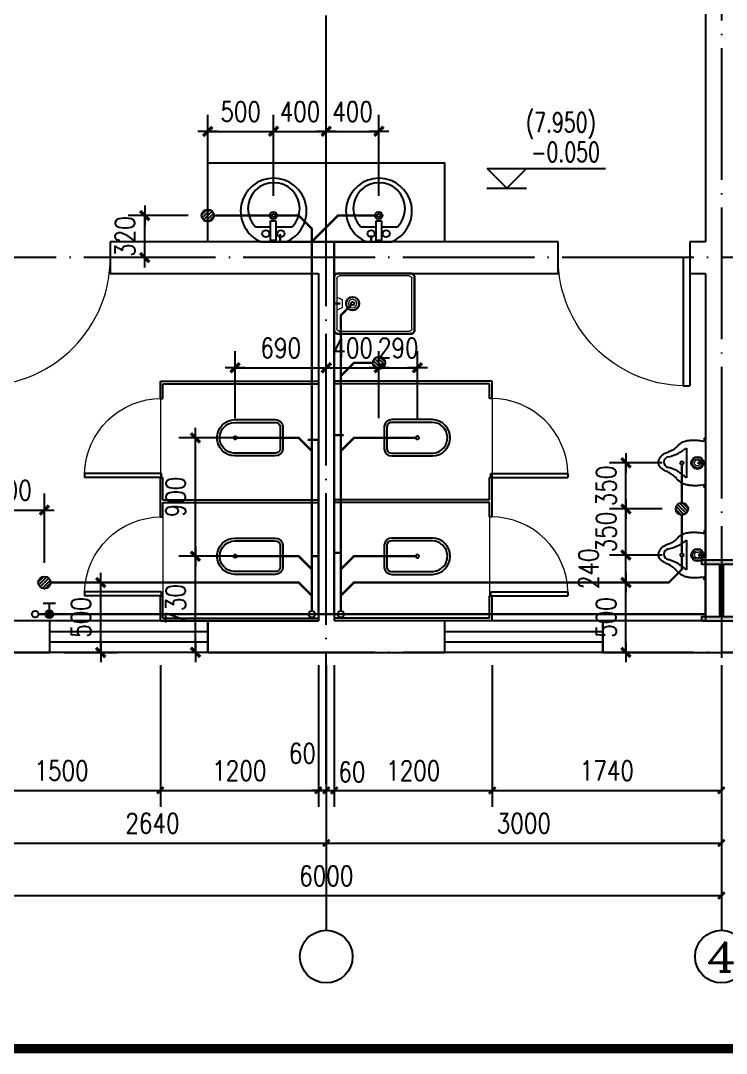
# Model space of a CAD drawing. Extents: x -173215 to 463891, y -864580 to -620646.
# Drawn here: x 84160 to 94875, y -812841 to -797149 of the extents above; entities that cross this region are included whole.
import ezdxf
from ezdxf.enums import TextEntityAlignment as Align

# ---------------------------------------------------------------- set-up
doc = ezdxf.new("R2010")
doc.units = 0
doc.header["$LTSCALE"] = 500
doc.header["$MEASUREMENT"] = 0
doc.linetypes.add('DASH', pattern=[0.35, 0.25, -0.1])
doc.linetypes.add('DOTE', pattern=[2.42, 2, -0.2, 0.02, -0.2])
doc.layers.get('0').update_dxf_attribs({"linetype": 'CONTINUOUS'})
doc.layers.get('Defpoints').update_dxf_attribs({"linetype": 'CONTINUOUS'})
for name, color, linetype in [('AXIS', 3, 'CONTINUOUS'), ('AXIS_TEXT', 7, 'CONTINUOUS'), ('DIM_ELEV', 3, 'CONTINUOUS'), ('DOTE', 253, 'DOTE'), ('EQUIP_地漏', 7, 'CONTINUOUS'), ('EQUIP_污水', 7, 'CONTINUOUS'), ('EQUIP_阀门', 7, 'CONTINUOUS'), ('PIPE-污水', 2, 'DASH'), ('PIPE-给水', 3, 'TG_J'), ('PUB_TEXT', 7, 'CONTINUOUS'), ('TWT_DIM', 3, 'CONTINUOUS'), ('VPIPE-污水', 2, 'DASH'), ('VPIPE-给水', 3, 'TG_J'), ('WALL', 6, 'CONTINUOUS'), ('WINDOW', 4, 'CONTINUOUS'), ('台盆', 130, 'CONTINUOUS'), ('图框', 4, 'CONTINUOUS'), ('栏板', 42, 'CONTINUOUS'), ('立面图', 40, 'CONTINUOUS'), ('立面白线', 31, 'CONTINUOUS')]:
    doc.layers.add(name, color=color, linetype=linetype)
doc.layers.add('填充剖面墙', color=6, linetype='CONTINUOUS', lineweight=30)
doc.layers.add('细线', color=8, linetype='CONTINUOUS', lineweight=9)
doc.styles.add('_TCH_AXIS', font='COMPLEX', dxfattribs={"bigfont": 'GBCBIG'})
doc.styles.add('_TCH_DIM', font='SIMPLEX', dxfattribs={"bigfont": 'GBCBIG'})
doc.styles.add('COMPLEX', font='COMPLEX')
doc.styles.add('DIM_FONT', font='SIMPLEX.shx', dxfattribs={"width": 0.8})
doc.styles.add('TG_LINETYPE', font='SIMPLEX', dxfattribs={"width": 0.8, "height": 2.8, "bigfont": 'HZTXT'})
doc.linetypes.add('TG_J', pattern='A,2,-0.3,["J",TG_LINETYPE,S=0.1,R=0,X=-0.23,Y=-0.15],0', length=2.3)
doc.dimstyles.new('DIMN', dxfattribs={"dimtxt": 300, "dimasz": 1, "dimexe": 250, "dimexo": 300, "dimgap": 150, "dimtad": 1, "dimdec": 0, "dimzin": 0, "dimdsep": 46, "dimtxsty": 'DIM_FONT', "dimblk": '_DIMX', "dimcen": 0.09, "dimclrt": 7, "dimadec": 0, "dimazin": 0, "dimtfac": 1, "dimtdec": 0, "dimtix": 1, "dimtmove": 2, "dimatfit": 3, "dimldrblk": '_DIMX', "dimfxl": 0, "dimtolj": 1, "dimtzin": 0, "dimarcsym": 0})
doc.dimstyles.new('DIMN50', dxfattribs={"dimscale": 0.5, "dimtxt": 300, "dimasz": 100, "dimexe": 250, "dimexo": 300, "dimgap": 150, "dimtad": 1, "dimdec": 0, "dimzin": 0, "dimdsep": 46, "dimtxsty": 'DIM_FONT', "dimblk": 'ARCHTICK', "dimcen": 0.09, "dimclrt": 7, "dimazin": 2, "dimtfac": 1, "dimtdec": 0, "dimtix": 1, "dimtmove": 2, "dimatfit": 3, "dimldrblk": 'ARCHTICK', "dimfxl": 0, "dimtolj": 1, "dimtzin": 0, "dimarcsym": 0})

# ---------------------------------------------------------------- blocks, each defined once
blk = doc.blocks.new('钢柱')
blk.add_hatch(color=256).paths.add_polyline_path([(4274.7, 9436.3), (4139.7, 9436.3), (4139.7, 9466.3), (4439.7, 9466.3), (4439.7, 9436.3), (4304.7, 9436.3), (4304.7, 9036.3), (4439.7, 9036.3), (4439.7, 9006.3), (4139.7, 9006.3), (4139.7, 9036.3), (4274.7, 9036.3)])
blk.add_lwpolyline([(4274.7, 9436.3), (4139.7, 9436.3), (4139.7, 9466.3), (4439.7, 9466.3), (4439.7, 9436.3), (4304.7, 9436.3), (4304.7, 9036.3), (4439.7, 9036.3), (4439.7, 9006.3), (4139.7, 9006.3), (4139.7, 9036.3), (4274.7, 9036.3), (4274.7, 9436.3), (4139.7, 9436.3)])
blk = doc.blocks.new('$TCHSYS$WIN2D')
for p, q in [((-0.5, 0.5), (0.5, 0.5)), ((-0.5, 0.5), (-0.5, -0.5)), ((0.5, 0.5), (0.5, -0.5)), ((0.5, 0.1667), (-0.5, 0.1667)), ((0.5, -0.1667), (-0.5, -0.1667)), ((-0.5, -0.5), (0.5, -0.5))]:
    blk.add_line(p, q)
blk = doc.blocks.new('$plan$00001628')
for p, q in [((-20.3, 0), (20.3, 0)), ((20.3, 0), (20.3, -150)), ((-20.3, -150), (-20.3, 0)), ((-23.4, -103.9), (-143.6, -103.9)), ((20.3, -150), (-20.3, -150)), ((136, -103.9), (23.5, -103.9))]:
    blk.add_line(p, q)
blk.add_lwpolyline([(-96.6, 9.3, 5.110404), (92.2, 9.3)], format="xyb", close=True)
for centre, radius in [((-57.2, -52), 26.7), ((57.2, -52), 26.7), ((0, -190.1), 27.8)]:
    blk.add_circle(centre, radius)
blk.add_arc((-3.8, -242.5), 196.9, 135.25267, 44.74733)
blk = doc.blocks.new('$DorLib2D$00000001')
for p, q in [((0.45, 0.975), (0.5, 0.975)), ((0.45, 0), (0.45, 0.975)), ((0.5, 0), (0.5, 0.975)), ((0.5, 0), (0.45, 0))]:
    blk.add_line(p, q)
at = {"lineweight": 13}
blk.add_arc((0.475, 0), 0.975, 91.46928, 180, dxfattribs=at)
blk = doc.blocks.new('$plan$00001612')
for points in [[(135.1, 138), (442.4, 138, -0.388189), (501, 87.5), (501, -87.5, -0.388189), (442.4, -138), (135.1, -138, -0.97895)], [(443.1, -116.5), (125.4, -116.5, -0.936623), (135.3, 117.1), (442.8, 117.1, -0.381636), (480.2, 86.1), (480.2, -86.3, -0.399536)]]:
    blk.add_lwpolyline(points, format="xyb", close=True)
blk.add_lwpolyline([(195.5, 117.1, 0, 0, 0.440649), (185.5, 107.5, 0, 0, 0), (185.4, -105.9, 0, 0, 0.411645), (194.1, -115.5, 1.5, 1.5, 0)], format="xyseb")
blk = doc.blocks.new('$plan$00000380')
for p, q in [((-112.2, -146.3), (113.5, -146.3)), ((-135.3, -207.1), (-130, -211.3)), ((119.8, -220.5), (127.5, -214.6))]:
    blk.add_line(p, q)
for points in [[(-185, 0), (-185, -10), (-164.4, -10)], [(-185, 0), (185, 0), (185, -10), (165, -10)], [(-135.3, -207.1), (-146.1, -193.9), (-153.4, -182.2), (-159, -171.7), (-163.1, -162.3), (-166.1, -153.9), (-168.1, -146.2), (-169.4, -139.3), (-170.4, -132.8), (-171.2, -126.7), (-171.8, -120.8), (-172.4, -115.1), (-172.8, -109.5), (-173.1, -103.9), (-173.3, -98.1), (-173.3, -92.1), (-173.3, -85.9), (-173.2, -79.2), (-172.9, -71.9), (-172.3, -63.7), (-171.4, -54.4), (-170.1, -43.7), (-168.2, -31.4), (-165.8, -17.2), (-164.4, -10)], [(127.5, -214.6), (137.5, -201.9), (145.5, -190.6), (151.6, -180.4), (156.3, -171.3), (159.7, -163), (162.1, -155.5), (163.9, -148.7), (165.2, -142.3), (166.3, -136.2), (167.3, -130.4), (168.2, -124.7), (168.9, -119.1), (169.5, -113.5), (170, -107.8), (170.4, -101.8), (170.8, -95.6), (171, -88.9), (171.1, -81.6), (171, -73.4), (170.6, -64), (169.9, -53.3), (168.7, -40.9), (167.1, -26.6), (164.9, -10.1)], [(-130, -211.3), (-128.2, -212.9), (-120.3, -220.9), (-113.4, -228.7), (-107.4, -236.3), (-102.1, -243.8), (-97.5, -251.3), (-93.4, -258.7), (-89.7, -266.2), (-86.2, -273.6), (-83.1, -280.9), (-80.1, -288.1), (-77.2, -295.1), (-74.4, -301.8), (-71.5, -308.2), (-68.5, -314.2), (-65.3, -319.8), (-62, -324.9), (-58.5, -329.6), (-54.8, -334), (-51, -338), (-47, -341.6), (-42.9, -344.9), (-38.6, -347.9), (-34.2, -350.5), (-29.7, -352.9), (-25.1, -354.9), (-20.3, -356.6), (-15.4, -358), (-10.4, -359), (-5.3, -359.6), (-0.1, -359.8), (0.3, -359.8)], [(119.8, -220.5), (117.9, -222), (109.6, -229.5), (102.3, -236.9), (95.8, -244.2), (90.2, -251.4), (85.1, -258.6), (80.6, -265.8), (76.4, -273), (72.6, -280.2), (69, -287.4), (65.7, -294.4), (62.4, -301.2), (59.2, -307.7), (55.9, -314), (52.6, -319.8), (49.1, -325.2), (45.5, -330.1), (41.7, -334.7), (37.8, -338.8), (33.8, -342.6), (29.6, -346), (25.3, -349), (20.9, -351.7), (16.3, -354.2), (11.7, -356.3), (6.9, -358), (2.1, -359.4), (0.3, -359.8)]]:
    blk.add_lwpolyline(points)
blk.add_circle((0, -61.9), 47.3)
at = {"lineweight": 13}
for radius in [34.6, 22.1]:
    blk.add_circle((0, -61.9), radius, dxfattribs=at)
for centre, radius, start, end in [((-382.4, -362.7), 346.2, 14.06156, 38.70013), ((335.1, -365.6), 311.8, 135.28681, 164.39133), ((-5.7, -276), 40.9, 183.65649, 351.93977)]:
    blk.add_arc(centre, radius, start, end)
blk = doc.blocks.new('$plan$00000360')
at = {"lineweight": 13}
for p, q in [((-590, -420), (-590, -40)), ((-570, -20), (-40, -20)), ((-20, -40), (-20, -420)), ((-20, -180), (-60, -197.5)), ((-60, -197.5), (-60, -262.5)), ((-60, -262.5), (-20, -280)), ((-40, -440), (-570, -440))]:
    blk.add_line(p, q, dxfattribs=at)
for points in [[(-580, 0, 0.414214), (-610, -30, 0.414214)], [(0, -30, 0.414214), (-30, 0, 0.414214)], [(-610, -430, 0.414214), (-580, -460, 0.414214)], [(-30, -460, 0.414214), (0, -430, 0.414214)]]:
    blk.add_lwpolyline(points, format="xyb")
for points in [[(-580, 0), (-30, 0)], [(-610, -430), (-610, -30)], [(0, -30), (0, -430)], [(-30, -460), (-580, -460)]]:
    blk.add_lwpolyline(points)
blk.add_circle((-140, -230), 50)
blk.add_circle((-140, -230), 32.5, dxfattribs=at)
for centre, start, end in [((-570, -40), 90, 180), ((-40, -40), 0, 90), ((-570, -420), 180, 270), ((-40, -420), 270, 0)]:
    blk.add_arc(centre, 20, start, end, dxfattribs=at)
blk = doc.blocks.new('_AXISO')
blk.add_circle((0, 0), 0.5)
at = {"layer": 'AXIS_TEXT', "style": 'COMPLEX', "width": 1.041667}
blk.add_attdef('A', text='', height=0.56, dxfattribs=at).set_placement((-0.25, -0.28), (0.25, -0.28), align=Align.FIT)
blk = doc.blocks.new('_ArchTick')
at = {"color": 0, "linetype": 'ByBlock', "const_width": 0.4}
blk.add_lwpolyline([(-0.5, -0.5), (0.5, 0.5)], dxfattribs=at)
blk = doc.blocks.new('*D342')
at = {"layer": 'AXIS', "color": 0, "lineweight": -2, "transparency": 16777216}
for p, q in [((313370.6, -424803.7), (313370.6, -426428.7)), ((319370.6, -424803.7), (319370.6, -426428.7)), ((313370.6, -426303.7), (319370.6, -426303.7))]:
    blk.add_line(p, q, dxfattribs=at)
at = {"layer": 'Defpoints', "color": 0, "transparency": 16777216}
for p in [(313370.6, -424653.7), (319370.6, -424653.7), (319370.6, -426303.7)]:
    blk.add_point(p, dxfattribs=at)
at = {"layer": 'AXIS', "color": 0, "lineweight": -2, "transparency": 16777216, "xscale": 50, "yscale": 50, "zscale": 50, "rotation": 180}
blk.add_blockref('_ArchTick', (313370.6, -426303.7), dxfattribs=at)
at = {"layer": 'AXIS', "color": 0, "lineweight": -2, "transparency": 16777216, "xscale": 50, "yscale": 50, "zscale": 50}
blk.add_blockref('_ArchTick', (319370.6, -426303.7), dxfattribs=at)
at = {"layer": 'AXIS', "color": 7, "transparency": 16777216, "insert": (316370.6, -426153.7), "char_height": 150, "attachment_point": 5, "style": 'DIM_FONT'}
blk.add_mtext('\\A1;6000', dxfattribs=at)
blk = doc.blocks.new('*D344')
at = {"layer": 'AXIS', "color": 0, "lineweight": -2, "transparency": 16777216}
for p, q in [((313730.6, -424803.7), (313730.6, -426028.7)), ((316370.6, -424803.7), (316370.6, -426028.7)), ((313730.6, -425903.7), (316370.6, -425903.7))]:
    blk.add_line(p, q, dxfattribs=at)
at = {"layer": 'Defpoints', "color": 0, "transparency": 16777216}
for p in [(313730.6, -424653.7), (316370.6, -424653.7), (316370.6, -425903.7)]:
    blk.add_point(p, dxfattribs=at)
at = {"layer": 'AXIS', "color": 0, "lineweight": -2, "transparency": 16777216, "xscale": 50, "yscale": 50, "zscale": 50, "rotation": 180}
blk.add_blockref('_ArchTick', (313730.6, -425903.7), dxfattribs=at)
at = {"layer": 'AXIS', "color": 0, "lineweight": -2, "transparency": 16777216, "xscale": 50, "yscale": 50, "zscale": 50}
blk.add_blockref('_ArchTick', (316370.6, -425903.7), dxfattribs=at)
at = {"layer": 'AXIS', "color": 7, "transparency": 16777216, "insert": (315050.6, -425753.7), "char_height": 150, "attachment_point": 5, "style": 'DIM_FONT'}
blk.add_mtext('\\A1;2640', dxfattribs=at)
blk = doc.blocks.new('*D345')
at = {"layer": 'AXIS', "color": 0, "lineweight": -2, "transparency": 16777216}
for p, q in [((316370.6, -424803.7), (316370.6, -426028.7)), ((319370.6, -424803.7), (319370.6, -426028.7)), ((316370.6, -425903.7), (319370.6, -425903.7))]:
    blk.add_line(p, q, dxfattribs=at)
at = {"layer": 'Defpoints', "color": 0, "transparency": 16777216}
for p in [(316370.6, -424653.7), (319370.6, -424653.7), (319370.6, -425903.7)]:
    blk.add_point(p, dxfattribs=at)
at = {"layer": 'AXIS', "color": 0, "lineweight": -2, "transparency": 16777216, "xscale": 50, "yscale": 50, "zscale": 50, "rotation": 180}
blk.add_blockref('_ArchTick', (316370.6, -425903.7), dxfattribs=at)
at = {"layer": 'AXIS', "color": 0, "lineweight": -2, "transparency": 16777216, "xscale": 50, "yscale": 50, "zscale": 50}
blk.add_blockref('_ArchTick', (319370.6, -425903.7), dxfattribs=at)
at = {"layer": 'AXIS', "color": 7, "transparency": 16777216, "insert": (317870.6, -425753.7), "char_height": 150, "attachment_point": 5, "style": 'DIM_FONT'}
blk.add_mtext('\\A1;3000', dxfattribs=at)
blk = doc.blocks.new('*D357')
at = {"layer": 'AXIS', "color": 0, "lineweight": -2, "transparency": 16777216}
for p, q in [((313610.6, -424553.7), (313610.6, -425628.7)), ((315110.6, -424553.7), (315110.6, -425628.7)), ((313610.6, -425503.7), (315110.6, -425503.7))]:
    blk.add_line(p, q, dxfattribs=at)
at = {"layer": 'Defpoints', "color": 0, "transparency": 16777216}
for p in [(313610.6, -424403.7), (315110.6, -424403.7), (315110.6, -425503.7)]:
    blk.add_point(p, dxfattribs=at)
at = {"layer": 'AXIS', "color": 0, "lineweight": -2, "transparency": 16777216, "xscale": 50, "yscale": 50, "zscale": 50, "rotation": 180}
blk.add_blockref('_ArchTick', (313610.6, -425503.7), dxfattribs=at)
at = {"layer": 'AXIS', "color": 0, "lineweight": -2, "transparency": 16777216, "xscale": 50, "yscale": 50, "zscale": 50}
blk.add_blockref('_ArchTick', (315110.6, -425503.7), dxfattribs=at)
at = {"layer": 'AXIS', "color": 7, "transparency": 16777216, "insert": (314360.6, -425353.7), "char_height": 150, "attachment_point": 5, "style": 'DIM_FONT'}
blk.add_mtext('\\A1;1500', dxfattribs=at)
blk = doc.blocks.new('*D358')
at = {"layer": 'AXIS', "color": 0, "lineweight": -2, "transparency": 16777216}
for p, q in [((315110.6, -424553.7), (315110.6, -425628.7)), ((316310.6, -424553.7), (316310.6, -425628.7)), ((315110.6, -425503.7), (316310.6, -425503.7))]:
    blk.add_line(p, q, dxfattribs=at)
at = {"layer": 'Defpoints', "color": 0, "transparency": 16777216}
for p in [(315110.6, -424403.7), (316310.6, -424403.7), (316310.6, -425503.7)]:
    blk.add_point(p, dxfattribs=at)
at = {"layer": 'AXIS', "color": 0, "lineweight": -2, "transparency": 16777216, "xscale": 50, "yscale": 50, "zscale": 50, "rotation": 180}
blk.add_blockref('_ArchTick', (315110.6, -425503.7), dxfattribs=at)
at = {"layer": 'AXIS', "color": 0, "lineweight": -2, "transparency": 16777216, "xscale": 50, "yscale": 50, "zscale": 50}
blk.add_blockref('_ArchTick', (316310.6, -425503.7), dxfattribs=at)
at = {"layer": 'AXIS', "color": 7, "transparency": 16777216, "insert": (315710.6, -425353.7), "char_height": 150, "attachment_point": 5, "style": 'DIM_FONT'}
blk.add_mtext('\\A1;1200', dxfattribs=at)
blk = doc.blocks.new('*D359')
at = {"layer": 'AXIS', "color": 0, "lineweight": -2, "transparency": 16777216}
for p, q in [((316310.6, -424553.7), (316310.6, -425628.7)), ((316370.6, -424553.7), (316370.6, -425628.7)), ((316310.6, -425503.7), (316260.6, -425503.7)), ((316310.6, -425503.7), (316370.6, -425503.7)), ((316370.6, -425503.7), (316420.6, -425503.7))]:
    blk.add_line(p, q, dxfattribs=at)
at = {"layer": 'Defpoints', "color": 0, "transparency": 16777216}
for p in [(316310.6, -424403.7), (316370.6, -424403.7), (316370.6, -425503.7)]:
    blk.add_point(p, dxfattribs=at)
at = {"layer": 'AXIS', "color": 0, "lineweight": -2, "transparency": 16777216, "xscale": 50, "yscale": 50, "zscale": 50}
blk.add_blockref('_ArchTick', (316310.6, -425503.7), dxfattribs=at)
at = {"layer": 'AXIS', "color": 0, "lineweight": -2, "transparency": 16777216, "xscale": 50, "yscale": 50, "zscale": 50, "rotation": 180}
blk.add_blockref('_ArchTick', (316370.6, -425503.7), dxfattribs=at)
at = {"layer": 'AXIS', "color": 7, "transparency": 16777216, "insert": (316189.4, -425222.7), "char_height": 150, "attachment_point": 5, "style": 'DIM_FONT'}
blk.add_mtext('\\A1;60', dxfattribs=at)
blk = doc.blocks.new('*D360')
at = {"layer": 'AXIS', "color": 0, "lineweight": -2, "transparency": 16777216}
for p, q in [((316370.6, -424553.7), (316370.6, -425628.7)), ((316430.6, -424553.7), (316430.6, -425628.7)), ((316370.6, -425503.7), (316320.6, -425503.7)), ((316370.6, -425503.7), (316430.6, -425503.7)), ((316430.6, -425503.7), (316480.6, -425503.7))]:
    blk.add_line(p, q, dxfattribs=at)
at = {"layer": 'Defpoints', "color": 0, "transparency": 16777216}
for p in [(316370.6, -424403.7), (316430.6, -424403.7), (316430.6, -425503.7)]:
    blk.add_point(p, dxfattribs=at)
at = {"layer": 'AXIS', "color": 0, "lineweight": -2, "transparency": 16777216, "xscale": 50, "yscale": 50, "zscale": 50}
blk.add_blockref('_ArchTick', (316370.6, -425503.7), dxfattribs=at)
at = {"layer": 'AXIS', "color": 0, "lineweight": -2, "transparency": 16777216, "xscale": 50, "yscale": 50, "zscale": 50, "rotation": 180}
blk.add_blockref('_ArchTick', (316430.6, -425503.7), dxfattribs=at)
at = {"layer": 'AXIS', "color": 7, "transparency": 16777216, "insert": (316565.1, -425363.5), "char_height": 150, "attachment_point": 5, "style": 'DIM_FONT'}
blk.add_mtext('\\A1;60', dxfattribs=at)
blk = doc.blocks.new('*D361')
at = {"layer": 'AXIS', "color": 0, "lineweight": -2, "transparency": 16777216}
for p, q in [((316430.6, -424553.7), (316430.6, -425628.7)), ((317630.6, -424553.7), (317630.6, -425628.7)), ((316430.6, -425503.7), (317630.6, -425503.7))]:
    blk.add_line(p, q, dxfattribs=at)
at = {"layer": 'Defpoints', "color": 0, "transparency": 16777216}
for p in [(316430.6, -424403.7), (317630.6, -424403.7), (317630.6, -425503.7)]:
    blk.add_point(p, dxfattribs=at)
at = {"layer": 'AXIS', "color": 0, "lineweight": -2, "transparency": 16777216, "xscale": 50, "yscale": 50, "zscale": 50, "rotation": 180}
blk.add_blockref('_ArchTick', (316430.6, -425503.7), dxfattribs=at)
at = {"layer": 'AXIS', "color": 0, "lineweight": -2, "transparency": 16777216, "xscale": 50, "yscale": 50, "zscale": 50}
blk.add_blockref('_ArchTick', (317630.6, -425503.7), dxfattribs=at)
at = {"layer": 'AXIS', "color": 7, "transparency": 16777216, "insert": (317030.6, -425353.7), "char_height": 150, "attachment_point": 5, "style": 'DIM_FONT'}
blk.add_mtext('\\A1;1200', dxfattribs=at)
blk = doc.blocks.new('*D362')
at = {"layer": 'AXIS', "color": 0, "lineweight": -2, "transparency": 16777216}
for p, q in [((317630.6, -424553.7), (317630.6, -425628.7)), ((319370.6, -424553.7), (319370.6, -425628.7)), ((317630.6, -425503.7), (319370.6, -425503.7))]:
    blk.add_line(p, q, dxfattribs=at)
at = {"layer": 'Defpoints', "color": 0, "transparency": 16777216}
for p in [(317630.6, -424403.7), (319370.6, -424403.7), (319370.6, -425503.7)]:
    blk.add_point(p, dxfattribs=at)
at = {"layer": 'AXIS', "color": 0, "lineweight": -2, "transparency": 16777216, "xscale": 50, "yscale": 50, "zscale": 50, "rotation": 180}
blk.add_blockref('_ArchTick', (317630.6, -425503.7), dxfattribs=at)
at = {"layer": 'AXIS', "color": 0, "lineweight": -2, "transparency": 16777216, "xscale": 50, "yscale": 50, "zscale": 50}
blk.add_blockref('_ArchTick', (319370.6, -425503.7), dxfattribs=at)
at = {"layer": 'AXIS', "color": 7, "transparency": 16777216, "insert": (318500.6, -425353.7), "char_height": 150, "attachment_point": 5, "style": 'DIM_FONT'}
blk.add_mtext('\\A1;1740', dxfattribs=at)
blk = doc.blocks.new('_DIMX')
blk.add_line((-150, 0), (150, 0))
at = {"const_width": 50}
blk.add_lwpolyline([(-70, -70), (70, 70)], dxfattribs=at)
blk = doc.blocks.new('*D83')
at = {"layer": 'Defpoints', "color": 0, "transparency": 16777216}
for p in [(86044, -800110), (87001, -800110), (87001, -800749)]:
    blk.add_point(p, dxfattribs=at)
at = {"layer": 'TWT_DIM', "color": 0, "lineweight": -2, "transparency": 16777216}
for p, q in [((86701, -800110), (85794, -800110)), ((86044, -800109), (86044, -800108)), ((86044, -800749), (86044, -800110)), ((86701, -800749), (85794, -800749)), ((86044, -800750), (86044, -800751))]:
    blk.add_line(p, q, dxfattribs=at)
for p, rotation in [((86044, -800110), 270), ((86044, -800749), 90)]:
    blk.add_blockref('_DIMX', p, dxfattribs=dict(at, rotation=rotation))
at = {"layer": 'TWT_DIM', "color": 7, "transparency": 16777216, "insert": (85744, -800430), "char_height": 300, "attachment_point": 5, "rotation": 90, "style": 'DIM_FONT'}
blk.add_mtext('\\A1;320', dxfattribs=at)
blk = doc.blocks.new('*D85')
at = {"layer": 'Defpoints', "color": 0, "transparency": 16777216}
for p in [(88801, -798831), (88001, -800110), (88801, -800110)]:
    blk.add_point(p, dxfattribs=at)
at = {"layer": 'TWT_DIM', "color": 0, "lineweight": -2, "transparency": 16777216}
for p, q in [((88001, -799810), (88001, -798581)), ((88801, -799810), (88801, -798581)), ((88000, -798831), (87999, -798831)), ((88001, -798831), (88801, -798831)), ((88802, -798831), (88803, -798831))]:
    blk.add_line(p, q, dxfattribs=at)
blk.add_blockref('_DIMX', (88001, -798831), dxfattribs=at)
at = {"layer": 'TWT_DIM', "color": 0, "lineweight": -2, "transparency": 16777216, "rotation": 180}
blk.add_blockref('_DIMX', (88801, -798831), dxfattribs=at)
at = {"layer": 'TWT_DIM', "color": 7, "transparency": 16777216, "insert": (88401, -798531), "char_height": 300, "attachment_point": 5, "style": 'DIM_FONT'}
blk.add_mtext('\\A1;400', dxfattribs=at)
blk = doc.blocks.new('*D86')
at = {"layer": 'Defpoints', "color": 0, "transparency": 16777216}
for p in [(89600, -798831), (88801, -800110), (89600, -800110)]:
    blk.add_point(p, dxfattribs=at)
at = {"layer": 'TWT_DIM', "color": 0, "lineweight": -2, "transparency": 16777216}
for p, q in [((88801, -799810), (88801, -798581)), ((89600, -799810), (89600, -798581)), ((88800, -798831), (88799, -798831)), ((88801, -798831), (89600, -798831)), ((89601, -798831), (89602, -798831))]:
    blk.add_line(p, q, dxfattribs=at)
blk.add_blockref('_DIMX', (88801, -798831), dxfattribs=at)
at = {"layer": 'TWT_DIM', "color": 0, "lineweight": -2, "transparency": 16777216, "rotation": 180}
blk.add_blockref('_DIMX', (89600, -798831), dxfattribs=at)
at = {"layer": 'TWT_DIM', "color": 7, "transparency": 16777216, "insert": (89200, -798531), "char_height": 300, "attachment_point": 5, "style": 'DIM_FONT'}
blk.add_mtext('\\A1;400', dxfattribs=at)
blk = doc.blocks.new('*D87')
at = {"layer": 'Defpoints', "color": 0, "transparency": 16777216}
for p in [(93351, -803869), (94201, -803869), (94201, -804569)]:
    blk.add_point(p, dxfattribs=at)
at = {"layer": 'TWT_DIM', "color": 0, "lineweight": -2, "transparency": 16777216}
for p, q in [((93901, -803869), (93101, -803869)), ((93351, -803868), (93351, -803867)), ((93351, -804569), (93351, -803869)), ((93901, -804569), (93101, -804569)), ((93351, -804570), (93351, -804571))]:
    blk.add_line(p, q, dxfattribs=at)
for p, rotation in [((93351, -803869), 270), ((93351, -804569), 90)]:
    blk.add_blockref('_DIMX', p, dxfattribs=dict(at, rotation=rotation))
at = {"layer": 'TWT_DIM', "color": 7, "transparency": 16777216, "insert": (93051, -804219), "char_height": 300, "attachment_point": 5, "rotation": 90, "style": 'DIM_FONT'}
blk.add_mtext('\\A1;350', dxfattribs=at)
blk = doc.blocks.new('*D88')
at = {"layer": 'Defpoints', "color": 0, "transparency": 16777216}
for p in [(93351, -804569), (94201, -804569), (94201, -805269)]:
    blk.add_point(p, dxfattribs=at)
at = {"layer": 'TWT_DIM', "color": 0, "lineweight": -2, "transparency": 16777216}
for p, q in [((93901, -804569), (93101, -804569)), ((93351, -804568), (93351, -804567)), ((93351, -805269), (93351, -804569)), ((93901, -805269), (93101, -805269)), ((93351, -805270), (93351, -805271))]:
    blk.add_line(p, q, dxfattribs=at)
for p, rotation in [((93351, -804569), 270), ((93351, -805269), 90)]:
    blk.add_blockref('_DIMX', p, dxfattribs=dict(at, rotation=rotation))
at = {"layer": 'TWT_DIM', "color": 7, "transparency": 16777216, "insert": (93051, -804919), "char_height": 300, "attachment_point": 5, "rotation": 90, "style": 'DIM_FONT'}
blk.add_mtext('\\A1;350', dxfattribs=at)
blk = doc.blocks.new('*D92')
at = {"layer": 'Defpoints', "color": 0, "transparency": 16777216}
for p in [(89601, -802423), (88801, -803488), (89601, -803488)]:
    blk.add_point(p, dxfattribs=at)
at = {"layer": 'TWT_DIM', "color": 0, "lineweight": -2, "transparency": 16777216}
for p, q in [((88801, -803188), (88801, -802173)), ((89601, -803188), (89601, -802173)), ((88800, -802423), (88799, -802423)), ((88801, -802423), (89601, -802423)), ((89602, -802423), (89603, -802423))]:
    blk.add_line(p, q, dxfattribs=at)
blk.add_blockref('_DIMX', (88801, -802423), dxfattribs=at)
at = {"layer": 'TWT_DIM', "color": 0, "lineweight": -2, "transparency": 16777216, "rotation": 180}
blk.add_blockref('_DIMX', (89601, -802423), dxfattribs=at)
at = {"layer": 'TWT_DIM', "color": 7, "transparency": 16777216, "insert": (89201, -802123), "char_height": 300, "attachment_point": 5, "style": 'DIM_FONT'}
blk.add_mtext('\\A1;400', dxfattribs=at)
blk = doc.blocks.new('*D93')
at = {"layer": 'Defpoints', "color": 0, "transparency": 16777216}
for p in [(90185, -802423), (89601, -803488), (90185, -803488)]:
    blk.add_point(p, dxfattribs=at)
at = {"layer": 'TWT_DIM', "color": 0, "lineweight": -2, "transparency": 16777216}
for p, q in [((89601, -803188), (89601, -802173)), ((90185, -803188), (90185, -802173)), ((89600, -802423), (89599, -802423)), ((89601, -802423), (90185, -802423)), ((90186, -802423), (90187, -802423))]:
    blk.add_line(p, q, dxfattribs=at)
blk.add_blockref('_DIMX', (89601, -802423), dxfattribs=at)
at = {"layer": 'TWT_DIM', "color": 0, "lineweight": -2, "transparency": 16777216, "rotation": 180}
blk.add_blockref('_DIMX', (90185, -802423), dxfattribs=at)
at = {"layer": 'TWT_DIM', "color": 7, "transparency": 16777216, "insert": (89893, -802123), "char_height": 300, "attachment_point": 5, "style": 'DIM_FONT'}
blk.add_mtext('\\A1;290', dxfattribs=at)
blk = doc.blocks.new('$TwtSys$00000147')
blk.add_circle((0, 0, 0), 1)
blk = doc.blocks.new('$TwtSys$00000141')
for p, q in [((-94, 8), (-10, 92)), ((-94, 8), (-10, 92)), ((-87, -35), (35, 87)), ((-87, -35), (35, 87)), ((-66, -66), (66, 66)), ((-66, -66), (66, 66)), ((-32, -87), (88, 33)), ((-32, -87), (88, 33)), ((11, -92), (92, -11)), ((11, -92), (92, -11))]:
    blk.add_line(p, q)
blk.add_circle((0, 0), 94)
blk.add_circle((0, 0), 94)
blk = doc.blocks.new('$VALVE$00000497')
for p, q in [((78, 138), (-78, 138)), ((0, 50), (0, 138))]:
    blk.add_line(p, q)
at = {"const_width": 49.6}
blk.add_lwpolyline([(25, 0, 1), (-25, 0, 1)], format="xyb", close=True, dxfattribs=at)
blk.add_circle((0, 0), 50)
blk = doc.blocks.new('jhyfty')
at = {"layer": '图框', "const_width": 140}
blk.add_lwpolyline([(653251, 164110), (775851, 164110), (775851, 106710), (653251, 106710)], close=True, dxfattribs=at)
blk = doc.blocks.new('422030')
at = {"layer": 'AXIS'}
for p, q in [((316370.6, -425455.8), (316370.6, -426566.7)), ((319370.6, -425455.8), (319370.6, -426566.7))]:
    blk.add_line(p, q, dxfattribs=at)
at = {"layer": 'DIM_ELEV'}
for p, q in [((317740.9, -420928), (317590.9, -420778)), ((317590.9, -420778), (318490.9, -420778)), ((317740.9, -420928), (317890.9, -420778)), ((317589.2, -420928), (317890.9, -420928))]:
    blk.add_line(p, q, dxfattribs=at)
at = {"layer": 'DOTE', "linetype": 'DOTE'}
for p, q in [((319370.6, -418655.8), (319370.6, -425455.8)), ((316370.6, -425455.8), (316370.6, -418816.3)), ((320370.6, -421455.8), (312370.6, -421455.8)), ((320370.6, -424455.8), (312370.6, -424455.8))]:
    blk.add_line(p, q, dxfattribs=at)
at = {"layer": 'WALL'}
for p, q in [((319250.6, -419575.8), (319250.6, -421335.8)), ((316370.6, -421335.8), (314730.6, -421335.8)), ((314730.6, -421335.8), (314730.6, -421575.8)), ((318130.6, -421335.8), (316370.6, -421335.8)), ((318130.6, -421575.8), (318130.6, -421335.8)), ((319250.6, -421335.8), (319130.6, -421335.8)), ((319130.6, -421335.8), (319130.6, -421575.8)), ((314730.6, -421575.8), (316310.6, -421575.8)), ((316310.6, -421575.8), (316310.6, -424215.8)), ((316430.6, -421575.8), (316430.6, -424215.8)), ((316430.6, -421575.8), (318130.6, -421575.8)), ((319130.6, -421575.8), (319250.6, -421575.8)), ((319250.6, -421575.8), (319250.6, -424215.8)), ((314270.6, -424215.8), (313610.6, -424215.8)), ((314270.6, -424455.8), (314270.6, -424215.8)), ((316310.6, -424215.8), (315470.6, -424215.8)), ((315470.6, -424215.8), (315470.6, -424455.8)), ((317270.6, -424215.8), (316430.6, -424215.8)), ((317270.6, -424455.8), (317270.6, -424215.8)), ((319250.6, -424215.8), (318470.6, -424215.8)), ((318470.6, -424215.8), (318470.6, -424455.8)), ((313370.6, -424455.8), (314270.6, -424455.8)), ((315470.6, -424455.8), (316370.6, -424455.8)), ((316370.6, -424455.8), (317270.6, -424455.8)), ((318470.6, -424455.8), (319490.6, -424455.8))]:
    blk.add_line(p, q, dxfattribs=at)
at = {"layer": '栏板'}
for p, q in [((315110.6, -422525.8), (315110.6, -422395.8)), ((315130.6, -422525.8), (315130.6, -422415.8)), ((317610.6, -422525.8), (317610.6, -422415.8)), ((317630.6, -422525.8), (317630.6, -422395.8)), ((315110.6, -423315.8), (315110.6, -423125.8)), ((315130.6, -423295.8), (315130.6, -423125.8)), ((317610.6, -423295.8), (317610.6, -423125.8)), ((317630.6, -423315.8), (317630.6, -423125.8)), ((315110.6, -423425.8), (315110.6, -423295.8)), ((315130.6, -423295.8), (316310.6, -423295.8)), ((315130.6, -423295.8), (316310.6, -423295.8)), ((315130.6, -423315.8), (316310.6, -423315.8)), ((315130.6, -423425.8), (315130.6, -423315.8)), ((315130.6, -423315.8), (316310.6, -423315.8)), ((317610.6, -423295.8), (316430.6, -423295.8)), ((317610.6, -423295.8), (316430.6, -423295.8)), ((317610.6, -423315.8), (316430.6, -423315.8)), ((317610.6, -423315.8), (316430.6, -423315.8)), ((317610.6, -423425.8), (317610.6, -423315.8)), ((317630.6, -423425.8), (317630.6, -423295.8)), ((315110.6, -423425.8), (315130.6, -423425.8)), ((317630.6, -423425.8), (317610.6, -423425.8)), ((315110.6, -424215.8), (315110.6, -424025.8)), ((315130.6, -424195.8), (315130.6, -424025.8)), ((317610.6, -424195.8), (317610.6, -424025.8)), ((317630.6, -424215.8), (317630.6, -424025.8)), ((315110.6, -424215.8), (316310.6, -424215.8)), ((315130.6, -424195.8), (316310.6, -424195.8)), ((317610.6, -424195.8), (316430.6, -424195.8)), ((317630.6, -424215.8), (316430.6, -424215.8))]:
    blk.add_line(p, q, dxfattribs=at)
at = {"layer": '立面图'}
for p, q in [((315470.6, -421335.8), (315470.6, -420735.8)), ((315470.6, -420735.8), (317270.6, -420735.8)), ((317270.6, -421335.8), (317270.6, -420735.8)), ((315110.6, -422395.8), (316310.6, -422395.8)), ((315130.6, -422415.8), (316310.6, -422415.8)), ((317630.6, -422395.8), (316430.6, -422395.8)), ((317610.6, -422415.8), (316430.6, -422415.8))]:
    blk.add_line(p, q, dxfattribs=at)
at = {"layer": '立面白线'}
for p, q in [((315110.6, -422525.8), (315130.6, -422525.8)), ((317630.6, -422525.8), (317610.6, -422525.8)), ((315110.6, -423125.8), (315130.6, -423125.8)), ((317630.6, -423125.8), (317610.6, -423125.8)), ((315110.6, -424025.8), (315130.6, -424025.8)), ((317630.6, -424025.8), (317610.6, -424025.8))]:
    blk.add_line(p, q, dxfattribs=at)
at = {"layer": '细线'}
for p, q in [((315110.6, -422525.8), (315110.6, -423125.8)), ((317630.6, -422525.8), (317630.6, -423125.8)), ((315130.6, -423425.8), (315130.6, -424025.8)), ((317610.6, -423425.8), (317610.6, -424025.8))]:
    blk.add_line(p, q, dxfattribs=at)
at = {"xscale": -1, "rotation": 180}
blk.add_blockref('钢柱', (315080.9, -414749.5), dxfattribs=at)
at = {"layer": 'AXIS', "xscale": 400, "yscale": 400, "zscale": 400}
blk.add_blockref('_AXISO', (316370.6, -426766.7), dxfattribs=at)
at = {"layer": 'AXIS'}
ref = blk.add_blockref('_AXISO', (319370.6, -426766.7), dxfattribs=dict(at, xscale=400, yscale=400, zscale=400))
ref.add_attrib('A', '4', dxfattribs={"layer": 'AXIS_TEXT', "height": 226.3, "style": '_TCH_AXIS', "width": 1.3125}).set_placement((319257.5, -426879.8), (319483.8, -426879.8), align=Align.FIT)
at = {"layer": 'WINDOW'}
for name, p, xscale, yscale, zscale in [('$DorLib2D$00000001', (314230.6, -421455.8), -1000, -1000, -1000), ('$DorLib2D$00000001', (318630.6, -421455.8), 1000, -1000, 1000), ('$TCHSYS$WIN2D', (314870.6, -424335.8), -1200, -240, -1200), ('$TCHSYS$WIN2D', (317870.6, -424335.8), -1200, -240, -1200)]:
    blk.add_blockref(name, p, dxfattribs=dict(at, xscale=xscale, yscale=yscale, zscale=zscale))
at = {"layer": 'WINDOW', "xscale": -600, "zscale": -600, "rotation": 90}
for p, yscale in [((315120.6, -422825.8), 600), ((317620.6, -422825.8), -600), ((315120.6, -423725.8), 600), ((317620.6, -423725.8), -600)]:
    blk.add_blockref('$DorLib2D$00000001', p, dxfattribs=dict(at, yscale=yscale))
at = {"layer": '台盆'}
for name, p, rotation in [('$plan$00001628', (315968.4, -421326.5), 180), ('$plan$00001628', (316768.4, -421326.5), 180), ('$plan$00001612', (315540.7, -422825.1), 359.9999999999997), ('$plan$00000380', (319250.6, -423015.8), 270.0000000000001), ('$plan$00001612', (315540.7, -423725.1), 359.9999999999997), ('$plan$00000380', (319250.6, -423715.8), 270.0000000000001)]:
    blk.add_blockref(name, p, dxfattribs=dict(at, rotation=rotation))
at = {"layer": '台盆', "yscale": -1, "rotation": 180.0000000000003}
for p in [(317311.2, -422825.1), (317311.2, -423725.1)]:
    blk.add_blockref('$plan$00001612', p, dxfattribs=at)
at = {"layer": '填充剖面墙', "yscale": -1, "rotation": 180.0000000000003}
blk.add_blockref('$plan$00000360', (316430.6, -421575.8), dxfattribs=at)
at = {"layer": 'PUB_TEXT', "style": '_TCH_DIM', "width": 0.705882}
for s, p in [('(7.950)', (317885.9, -420502.9)), ('-0.050', (317925.9, -420727.9))]:
    blk.add_text(s, height=148.75, dxfattribs=at).set_placement(p)
at = {"layer": 'AXIS'}
for p1, p2, distance, picture, middle in [((313610.6, -424403.7), (315110.6, -424403.7), -1100, '*D357', (314360.6, -425353.7)), ((315110.6, -424403.7), (316310.6, -424403.7), -1100, '*D358', (315710.6, -425353.7)), ((316430.6, -424403.7), (317630.6, -424403.7), -1100, '*D361', (317030.6, -425353.7)), ((317630.6, -424403.7), (319370.6, -424403.7), -1100, '*D362', (318500.6, -425353.7)), ((313370.6, -424653.7), (319370.6, -424653.7), -1650, '*D342', (316370.6, -426153.7)), ((313730.6, -424653.7), (316370.6, -424653.7), -1250, '*D344', (315050.6, -425753.7)), ((316370.6, -424653.7), (319370.6, -424653.7), -1250, '*D345', (317870.6, -425753.7))]:
    dim = blk.add_aligned_dim(p1=p1, p2=p2, distance=distance, dimstyle='DIMN50', dxfattribs=at)
    dim.commit()
    dim.dimension.update_dxf_attribs({"geometry": picture, "text_midpoint": middle})
for base, p1, p2, picture, middle in [((316370.6, -425503.7), (316310.6, -424403.7), (316370.6, -424403.7), '*D359', (316189.4, -425222.7)), ((316430.6, -425503.7), (316370.6, -424403.7), (316430.6, -424403.7), '*D360', (316565.1, -425363.5))]:
    dim = blk.add_linear_dim(base=base, p1=p1, p2=p2, angle=0, dimstyle='DIMN50', dxfattribs=at)
    dim.commit()
    dim.dimension.update_dxf_attribs({"geometry": picture, "text_midpoint": middle, "dimtype": 129})

msp = doc.modelspace()

# ---------------------------------------------------------------- hatches: boundary and pattern name
at = {"layer": 'PIPE-污水', "linetype": 'DASH'}
for points in [[(88380.7, -800110.4), (88380.7, -800092.9), (88387.9, -800092.9)], [(88380.7, -800110.4), (88393.1, -800098), (88387.9, -800092.9)], [(88979.5, -800110.4), (88967.2, -800098), (88972.3, -800092.9)], [(88979.5, -800110.4), (88979.5, -800092.9), (88972.3, -800092.9)], [(88580.7, -800310.4), (88593.1, -800298), (88598.2, -800303.1)], [(88580.7, -800310.4), (88598.2, -800310.4), (88598.2, -800303.1)], [(89020.7, -801629.2), (89008.3, -801616.9), (89003.2, -801622)], [(89020.7, -801629.2), (89003.2, -801629.2), (89003.2, -801622)], [(89220.7, -802349.2), (89208.3, -802336.9), (89213.4, -802331.7)], [(89220.7, -802349.2), (89220.7, -802331.7), (89213.4, -802331.7)], [(88380.7, -803487.7), (88380.7, -803470.2), (88387.9, -803470.2)], [(88380.7, -803487.7), (88393.1, -803475.3), (88387.9, -803470.2)], [(89220.7, -803487.7), (89208.3, -803475.3), (89213.4, -803470.2)], [(89220.7, -803487.7), (89220.7, -803470.2), (89213.4, -803470.2)], [(88380.7, -805287.7), (88380.7, -805270.2), (88387.9, -805270.2)], [(88380.7, -805287.7), (88393.1, -805275.3), (88387.9, -805270.2)], [(89220.7, -805287.7), (89208.3, -805275.3), (89213.4, -805270.2)], [(89220.7, -805287.7), (89220.7, -805270.2), (89213.4, -805270.2)], [(94200.8, -805487.7), (94218.3, -805487.7), (94218.3, -805494.9)], [(94200.8, -805487.7), (94213.2, -805500), (94218.3, -805494.9)], [(88380.7, -805687.7), (88380.7, -805670.2), (88387.9, -805670.2)], [(88380.7, -805687.7), (88393.1, -805675.3), (88387.9, -805670.2)], [(89220.7, -805687.7), (89208.3, -805675.3), (89213.4, -805670.2)], [(89220.7, -805687.7), (89220.7, -805670.2), (89213.4, -805670.2)], [(94000.8, -805687.7), (94000.8, -805705.2), (94008.1, -805705.2)], [(94000.8, -805687.7), (94013.2, -805700), (94008.1, -805705.2)]]:
    msp.add_hatch(color=256, dxfattribs=at).paths.add_polyline_path(points)
at = {"layer": 'PIPE-给水', "linetype": 'TG_J'}
for points in [[(88099.7, -800509.2), (88099.7, -800526.7), (88082.2, -800526.7)], [(88099.7, -800509.2), (88082.2, -800509.2), (88082.2, -800526.7)], [(89482.8, -800509.2), (89482.8, -800526.7), (89500.3, -800526.7)], [(89482.8, -800509.2), (89500.3, -800509.2), (89500.3, -800526.7)], [(88680.7, -803518.4), (88680.7, -803500.9), (88698.2, -803500.9)], [(88680.7, -803518.4), (88698.2, -803518.4), (88698.2, -803500.9)], [(94560.7, -803869.2), (94578.2, -803869.2), (94578.2, -803851.7)], [(94560.7, -803869.2), (94560.7, -803851.7), (94578.2, -803851.7)], [(94560.7, -806169.2), (94578.2, -806169.2), (94578.2, -806186.7)], [(94560.7, -806169.2), (94560.7, -806186.7), (94578.2, -806186.7)]]:
    msp.add_hatch(color=256, dxfattribs=at).paths.add_polyline_path(points)

# ---------------------------------------------------------------- linework, layer by layer
at = {"layer": 'PIPE-污水', "linetype": 'DASH', "const_width": 35}
for points in [[(87975.7, -800110.4), (87094.7, -800110.4)], [(88380.7, -800110.4), (88025.7, -800110.4)], [(88380.7, -800110.4), (88580.7, -800310.4)], [(88580.7, -800509.2), (88979.5, -800110.4)], [(89575.7, -800110.4), (88979.5, -800110.4)], [(88580.7, -800509.2), (88580.7, -800310.4)], [(88580.7, -803687.7), (88580.7, -800509.2)], [(89183, -801466.9), (89020.7, -801629.2)], [(89020.7, -802549.2), (89020.7, -801629.2)], [(89220.7, -802349.2), (89020.7, -802549.2)], [(89220.7, -802349.2), (89506.7, -802349.2)], [(89020.7, -803687.7), (89020.7, -802549.2)], [(88380.7, -803487.7), (87441.9, -803487.7)], [(88380.7, -803487.7), (88580.7, -803687.7)], [(89220.7, -803487.7), (89020.7, -803687.7)], [(89220.7, -803487.7), (90159.5, -803487.7)], [(88580.7, -805487.7), (88580.7, -803687.7)], [(89020.7, -805487.7), (89020.7, -803687.7)], [(94200.8, -803894.2), (94200.8, -804475.2)], [(94200.8, -804663.2), (94200.8, -805244.2)], [(88380.7, -805287.7), (87441.9, -805287.7)], [(88380.7, -805287.7), (88580.7, -805487.7)], [(89220.7, -805287.7), (89020.7, -805487.7)], [(89220.7, -805287.7), (90159.5, -805287.7)], [(94200.8, -805487.7), (94200.8, -805294.2)], [(88580.7, -805887.7), (88580.7, -805487.7)], [(89020.7, -805887.7), (89020.7, -805487.7)], [(94200.8, -805487.7), (94000.8, -805687.7)], [(88380.7, -805687.7), (84614.7, -805687.7)], [(88380.7, -805687.7), (88580.7, -805887.7)], [(89220.7, -805687.7), (89020.7, -805887.7)], [(89220.7, -805687.7), (94000.8, -805687.7)], [(88580.7, -806119.2), (88580.7, -805887.7)], [(89020.7, -806119.2), (89020.7, -805887.7)]]:
    msp.add_lwpolyline(points, dxfattribs=at)
at = {"layer": 'PIPE-给水', "linetype": 'TG_J', "const_width": 35}
for points in [[(88099.7, -800509.2), (88099.7, -800389.9)], [(89482.8, -800509.2), (89482.8, -800409.5)], [(88099.7, -800509.2), (88920.7, -800509.2)], [(88920.7, -801449.2), (88920.7, -800509.2)], [(88920.7, -800509.2), (89482.8, -800509.2)], [(88920.7, -801449.2), (89014.1, -801449.2)], [(88920.7, -803449.7), (88920.7, -801449.2)], [(88920.7, -803449.7), (89064.5, -803449.7)], [(88920.7, -805235.7), (88920.7, -803449.7)], [(88519.9, -803518.4), (88680.7, -803518.4)], [(88680.7, -805286.5), (88680.7, -803518.4)], [(94436.8, -803869.2), (94560.7, -803869.2)], [(94560.7, -803869.2), (94560.7, -805269.2)], [(88579.3, -805286.5), (88680.7, -805286.5)], [(88680.7, -806162.3), (88680.7, -805286.5)], [(88920.7, -806169.2), (88920.7, -805235.7)], [(88920.7, -805235.7), (89036, -805235.7)], [(94444.9, -805269.2), (94560.7, -805269.2)], [(94560.7, -805269.2), (94560.7, -806169.2)], [(84430.7, -806169.2), (88920.7, -806169.2)], [(88920.7, -806169.2), (94560.7, -806169.2)]]:
    msp.add_lwpolyline(points, dxfattribs=at)
at = {"layer": 'VPIPE-污水', "linetype": 'Continuous'}
for centre in [(88580.7, -806169.2), (89020.7, -806169.2)]:
    msp.add_circle(centre, 50, dxfattribs=at)
at = {"layer": 'VPIPE-给水', "linetype": 'Continuous'}
msp.add_circle((84380.7, -806169.2), 50, dxfattribs=at)

# ---------------------------------------------------------------- block references
at = {"layer": 'EQUIP_地漏'}
for p in [(87000.7, -800110.4), (84520.7, -805687.7)]:
    msp.add_blockref('$TwtSys$00000141', p, dxfattribs=at)
for p, rotation in [((89600.7, -802349.2), 90), ((94200.8, -804569.2), 90.00000000000236)]:
    msp.add_blockref('$TwtSys$00000141', p, dxfattribs=dict(at, rotation=rotation))
at = {"layer": 'EQUIP_污水', "xscale": 25, "yscale": 25, "zscale": 25}
for p, rotation in [((88000.7, -800110.4), 89.99999999999908), ((89600.7, -800110.4), 90)]:
    msp.add_blockref('$TwtSys$00000147', p, dxfattribs=dict(at, rotation=rotation))
at = {"layer": 'EQUIP_污水', "yscale": 25, "zscale": 25}
for p, xscale in [((89200.7, -801449.2), 25), ((87416.9, -803487.7), 25), ((90184.5, -803487.7), -25), ((94200.8, -803869.2), 25), ((87416.9, -805287.7), 25), ((90184.5, -805287.7), -25), ((94200.8, -805269.2), 25)]:
    msp.add_blockref('$TwtSys$00000147', p, dxfattribs=dict(at, xscale=xscale))
at = {"layer": 'EQUIP_阀门', "xscale": 1.2, "yscale": 1.2, "zscale": 1.2}
msp.add_blockref('$VALVE$00000497', (84595.5, -806169.2), dxfattribs=at)
at = {"layer": 'WALL'}
msp.add_blockref('jhyfty', (-646297.1, -919481.2), dxfattribs=at)
at = {"layer": '立面图', "xscale": 2, "yscale": 2, "zscale": 2}
msp.add_blockref('422030', (-543940.6, 42162.4), dxfattribs=at)

# ---------------------------------------------------------------- dimensions: what is measured, and where the dimension line sits
at = {"layer": 'TWT_DIM'}
for p1, p2, distance, text in [((87000.7, -800110.4), (88000.7, -800110.4), 1279.2, '500'), ((87416.9, -803487.7), (88800.7, -803487.7), 1064.3, '690'), ((87898.8, -805287.7), (87898.8, -803487.7), 1085.1, '900'), ((83520.7, -805687.7), (84520.7, -805687.7), 1101.6, '500'), ((87898.8, -806749.2), (87898.8, -805287.7), 1085.1, '730'), ((84520.7, -806749.2), (84520.7, -805687.7), -855.1, '500'), ((94200.8, -806749.2), (94200.8, -805687.7), 850.1, '500')]:
    msp.add_aligned_dim(p1=p1, p2=p2, distance=distance, text=text, dimstyle='DIMN', dxfattribs=at).render()
for p1, p2, distance, text, picture, middle in [((88000.7, -800110.4), (88800.7, -800110.4), 1279.2, '400', '*D85', (88400.7, -798531.2)), ((88800.7, -800110.4), (89600.3, -800110.4), 1279.2, '400', '*D86', (89200.5, -798531.2)), ((87000.7, -800749.2), (87000.7, -800110.4), 956.4, '320', '*D83', (85744.3, -800429.8)), ((88800.7, -803487.7), (89600.7, -803487.7), 1064.3, '400', '*D92', (89200.7, -802123.3)), ((89600.7, -803487.7), (90184.5, -803487.7), 1064.3, '290', '*D93', (89892.6, -802123.3)), ((94200.8, -804569.2), (94200.8, -803869.2), 850.1, '350', '*D87', (93050.7, -804219.2)), ((94200.8, -805269.2), (94200.8, -804569.2), 850.1, '350', '*D88', (93050.7, -804919.2))]:
    dim = msp.add_aligned_dim(p1=p1, p2=p2, distance=distance, text=text, dimstyle='DIMN', dxfattribs=at)
    dim.commit()
    dim.dimension.update_dxf_attribs({"geometry": picture, "text_midpoint": middle})
msp.add_linear_dim(base=(93350.7, -805269.2), p1=(94200.8, -805687.7), p2=(94200.8, -805269.2), angle=90, location=(92783.2, -805478.5), text='240', dimstyle='DIMN', dxfattribs=at).render()

doc.saveas('drawing.dxf')
